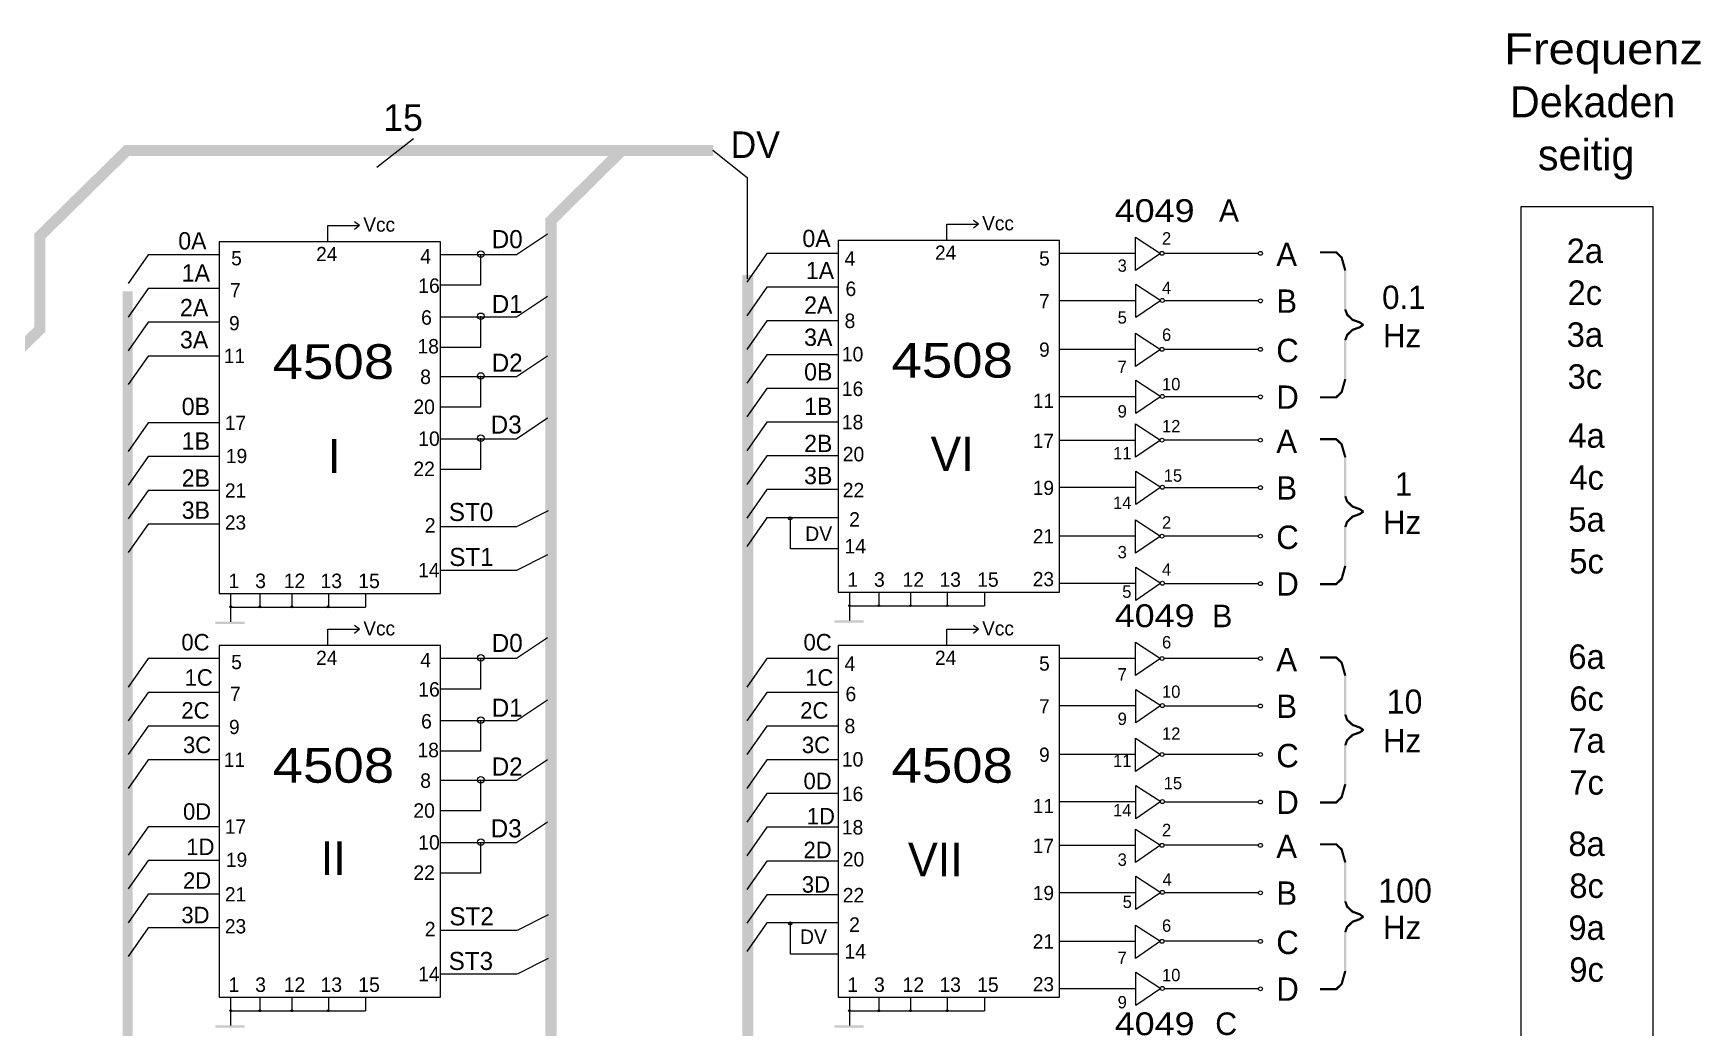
# Model space of a CAD drawing. Extents: x -0.4 to 14.3, y -13.3 to 10.1.
# Drawn here: x 6.78 to 14.29, y 5.64 to 10.12 of the extents above; entities that cross this region are included whole.
import ezdxf
from ezdxf.enums import TextEntityAlignment as Align

# ---------------------------------------------------------------- set-up
doc = ezdxf.new("R2010")
doc.units = 0
doc.layers.get('0').update_dxf_attribs({"linetype": 'CONTINUOUS'})

# ---------------------------------------------------------------- blocks, each defined once
blk = doc.blocks.new('RECTANG')
at = {"color": 0}
for p, q in [((1, 1), (0, 1)), ((0, 1), (0, 0)), ((1, 0), (1, 1)), ((0, 0), (1, 0))]:
    blk.add_line(p, q, dxfattribs=at)

msp = doc.modelspace()

# ---------------------------------------------------------------- linework, layer by layer
at = {"color": 0}
for p, q in [((8.3228, 9.5203), (8.4882, 9.6492)), ((9.8362, 9.5968), (9.991, 9.4729)), ((9.991, 9.4729), (9.991, 9.0172)), ((8.1026, 9.2579), (8.2447, 9.2579)), ((8.1026, 9.1838), (8.1026, 9.2579)), ((8.2447, 9.2579), (8.2221, 9.2741)), ((8.2447, 9.2579), (8.2221, 9.2386)), ((10.891, 9.1898), (10.891, 9.2639)), ((10.891, 9.2639), (11.0331, 9.2639)), ((11.0331, 9.2639), (11.0105, 9.2801)), ((11.0331, 9.2639), (11.0105, 9.2446)), ((8.9521, 9.1265), (9.0911, 9.22)), ((11.7406, 9.2048), (11.8531, 9.1317)), ((11.7406, 9.0545), (11.7406, 9.2048)), ((7.2922, 9.125), (7.2023, 8.9965)), ((7.6113, 9.125), (7.2922, 9.125)), ((8.6103, 9.1265), (8.9524, 9.1265)), ((8.7917, 8.9897), (8.7917, 9.1288)), ((10.0806, 9.1311), (9.9906, 9.0025)), ((10.3997, 9.1311), (10.0806, 9.1311)), ((11.3987, 9.1325), (11.7408, 9.1325)), ((11.8531, 9.1317), (11.7406, 9.0545)), ((11.8688, 9.1331), (12.2942, 9.1331)), ((7.2922, 8.9731), (7.2023, 8.8445)), ((7.6113, 8.9731), (7.2922, 8.9731)), ((8.6116, 8.9897), (8.7917, 8.9897)), ((10.0806, 8.9791), (9.9906, 8.8505)), ((10.3997, 8.9791), (10.0806, 8.9791)), ((11.7424, 8.8423), (11.7424, 8.9926)), ((11.7424, 8.9926), (11.8549, 8.9196)), ((8.9521, 8.8459), (9.0911, 8.9394)), ((11.3987, 8.9195), (11.7419, 8.9195)), ((11.8549, 8.9196), (11.7424, 8.8423)), ((11.8688, 8.919), (12.2942, 8.919)), ((7.2922, 8.8211), (7.2023, 8.6925)), ((7.6113, 8.8211), (7.2922, 8.8211)), ((8.6103, 8.8459), (8.9524, 8.8459)), ((8.7917, 8.7092), (8.7917, 8.8483)), ((10.0806, 8.8271), (9.9906, 8.6985)), ((10.3997, 8.8271), (10.0806, 8.8271)), ((11.7406, 8.6219), (11.7406, 8.7723)), ((11.7406, 8.7723), (11.8531, 8.6992)), ((7.2922, 8.6691), (7.2023, 8.5406)), ((7.6113, 8.6691), (7.2922, 8.6691)), ((8.6116, 8.7092), (8.7917, 8.7092)), ((8.9521, 8.577), (9.0911, 8.6706)), ((10.0806, 8.6752), (9.9906, 8.5466)), ((10.3997, 8.6752), (10.0806, 8.6752)), ((11.3987, 8.7), (11.7408, 8.7)), ((11.8531, 8.6992), (11.7406, 8.6219)), ((11.8688, 8.7006), (12.2942, 8.7006)), ((8.6103, 8.5771), (8.9524, 8.5771)), ((8.7917, 8.4403), (8.7917, 8.5794)), ((10.0806, 8.5232), (9.9906, 8.3946)), ((10.3997, 8.5232), (10.0806, 8.5232)), ((11.7424, 8.5601), (11.8549, 8.487)), ((11.7424, 8.4098), (11.7424, 8.5601)), ((8.6116, 8.4403), (8.7917, 8.4403)), ((11.3987, 8.4869), (11.7419, 8.4869)), ((11.8549, 8.487), (11.7424, 8.4098)), ((11.8688, 8.4865), (12.2942, 8.4865)), ((7.2922, 8.3678), (7.2023, 8.2392)), ((7.6113, 8.3678), (7.2922, 8.3678)), ((8.9521, 8.2965), (9.0911, 8.39)), ((10.0806, 8.3712), (9.9906, 8.2426)), ((10.3997, 8.3712), (10.0806, 8.3712)), ((11.7406, 8.2128), (11.7406, 8.3631)), ((11.7406, 8.3631), (11.8531, 8.29)), ((8.6103, 8.2965), (8.9524, 8.2965)), ((8.7917, 8.1597), (8.7917, 8.2989)), ((11.3987, 8.2908), (11.7408, 8.2908)), ((11.8531, 8.29), (11.7406, 8.2128)), ((11.8688, 8.2914), (12.2942, 8.2914)), ((7.2922, 8.2158), (7.2023, 8.0872)), ((7.6113, 8.2158), (7.2922, 8.2158)), ((10.0806, 8.2192), (9.9906, 8.0907)), ((10.3997, 8.2192), (10.0806, 8.2192)), ((8.6116, 8.1597), (8.7917, 8.1597)), ((11.7424, 8.151), (11.8549, 8.0779)), ((11.7424, 8.0006), (11.7424, 8.151)), ((7.2922, 8.0638), (7.2023, 7.9352)), ((7.6113, 8.0638), (7.2922, 8.0638)), ((10.0806, 8.0673), (9.9906, 7.9387)), ((10.3997, 8.0673), (10.0806, 8.0673)), ((11.3987, 8.0778), (11.7419, 8.0778)), ((11.8549, 8.0779), (11.7424, 8.0006)), ((11.8688, 8.0773), (12.2942, 8.0773)), ((8.9567, 7.9028), (9.0957, 7.9729)), ((7.2922, 7.9119), (7.2023, 7.7833)), ((7.6113, 7.9119), (7.2922, 7.9119)), ((8.6103, 7.9017), (8.9536, 7.9017)), ((10.0806, 7.9403), (9.9906, 7.8117)), ((10.3997, 7.9403), (10.0806, 7.9403)), ((10.187, 7.8001), (10.187, 7.9403)), ((11.7406, 7.9306), (11.8531, 7.8575)), ((11.7406, 7.7803), (11.7406, 7.9306)), ((11.3987, 7.8583), (11.7408, 7.8583)), ((11.8531, 7.8575), (11.7406, 7.7803)), ((11.8688, 7.8589), (12.2942, 7.8589)), ((8.954, 7.7048), (9.0931, 7.775)), ((10.3997, 7.8001), (10.187, 7.8001)), ((8.6103, 7.7048), (8.9536, 7.7048)), ((11.7424, 7.5681), (11.7424, 7.7185)), ((11.7424, 7.7185), (11.8549, 7.6454)), ((7.664, 7.6012), (7.664, 7.5383)), ((7.7961, 7.6012), (7.7961, 7.5383)), ((7.9392, 7.6012), (7.9392, 7.5383)), ((8.1044, 7.6012), (8.1044, 7.5383)), ((8.2723, 7.6012), (8.2723, 7.5383)), ((10.4524, 7.6072), (10.4524, 7.5443)), ((10.5845, 7.6072), (10.5845, 7.5443)), ((10.7276, 7.6072), (10.7276, 7.5443)), ((10.8928, 7.6072), (10.8928, 7.5443)), ((11.0606, 7.6072), (11.0606, 7.5443)), ((11.3987, 7.6453), (11.7419, 7.6453)), ((11.8549, 7.6454), (11.7424, 7.5681)), ((11.8688, 7.6448), (12.2942, 7.6448)), ((7.664, 7.5383), (7.664, 7.4714)), ((7.664, 7.5383), (8.2723, 7.5383)), ((10.4524, 7.5443), (11.0606, 7.5443)), ((10.4524, 7.5443), (10.4524, 7.4774)), ((8.1026, 7.3645), (8.1026, 7.4386)), ((8.1026, 7.4386), (8.2447, 7.4386)), ((8.2447, 7.4386), (8.2221, 7.4547)), ((8.2447, 7.4386), (8.2221, 7.4193)), ((10.891, 7.4386), (11.0331, 7.4386)), ((10.891, 7.3645), (10.891, 7.4386)), ((11.0331, 7.4386), (11.0105, 7.4547)), ((11.0331, 7.4386), (11.0105, 7.4193)), ((8.9521, 7.3071), (9.0911, 7.4006)), ((11.7406, 7.2291), (11.7406, 7.3794)), ((11.7406, 7.3794), (11.8531, 7.3064)), ((7.2922, 7.3057), (7.2023, 7.1771)), ((7.6113, 7.3057), (7.2922, 7.3057)), ((8.6103, 7.3072), (8.9524, 7.3072)), ((8.7917, 7.1704), (8.7917, 7.3095)), ((10.0806, 7.3057), (9.9906, 7.1771)), ((10.3997, 7.3057), (10.0806, 7.3057)), ((11.3987, 7.3072), (11.7408, 7.3072)), ((11.8531, 7.3064), (11.7406, 7.2291)), ((11.8688, 7.3078), (12.2942, 7.3078)), ((7.2922, 7.1537), (7.2023, 7.0252)), ((7.6113, 7.1537), (7.2922, 7.1537)), ((8.6116, 7.1704), (8.7917, 7.1704)), ((10.0806, 7.1537), (9.9906, 7.0252)), ((10.3997, 7.1537), (10.0806, 7.1537)), ((11.7424, 7.1673), (11.8549, 7.0942)), ((11.7424, 7.017), (11.7424, 7.1673)), ((8.9521, 7.0266), (9.0911, 7.1201)), ((11.3987, 7.0941), (11.7419, 7.0941)), ((11.8549, 7.0942), (11.7424, 7.017)), ((11.8688, 7.0936), (12.2942, 7.0936)), ((7.2922, 7.0018), (7.2023, 6.8732)), ((7.6113, 7.0018), (7.2922, 7.0018)), ((8.6103, 7.0266), (8.9524, 7.0266)), ((8.7917, 6.8898), (8.7917, 7.0289)), ((10.0806, 7.0018), (9.9906, 6.8732)), ((10.3997, 7.0018), (10.0806, 7.0018)), ((11.7406, 6.9469), (11.8531, 6.8738)), ((11.7406, 6.7966), (11.7406, 6.9469)), ((7.2922, 6.8498), (7.2023, 6.7212)), ((7.6113, 6.8498), (7.2922, 6.8498)), ((8.6116, 6.8898), (8.7917, 6.8898)), ((8.9521, 6.7577), (9.0911, 6.8512)), ((10.0806, 6.8498), (9.9906, 6.7212)), ((10.3997, 6.8498), (10.0806, 6.8498)), ((11.3987, 6.8746), (11.7408, 6.8746)), ((11.8531, 6.8738), (11.7406, 6.7966)), ((11.8688, 6.8752), (12.2942, 6.8752)), ((8.6103, 6.7577), (8.9524, 6.7577)), ((8.7917, 6.621), (8.7917, 6.7601)), ((10.0806, 6.6978), (9.9906, 6.5693)), ((10.3997, 6.6978), (10.0806, 6.6978)), ((11.7424, 6.5844), (11.7424, 6.7348)), ((11.7424, 6.7348), (11.8549, 6.6617)), ((8.6116, 6.621), (8.7917, 6.621)), ((11.3987, 6.6616), (11.7419, 6.6616)), ((11.8549, 6.6617), (11.7424, 6.5844)), ((11.8688, 6.6611), (12.2942, 6.6611)), ((7.2922, 6.5484), (7.2023, 6.4198)), ((7.6113, 6.5484), (7.2922, 6.5484)), ((8.9521, 6.4772), (9.0911, 6.5707)), ((10.0806, 6.5459), (9.9906, 6.4173)), ((10.3997, 6.5459), (10.0806, 6.5459)), ((11.7406, 6.5378), (11.8531, 6.4647)), ((11.7406, 6.3874), (11.7406, 6.5378)), ((8.6103, 6.4772), (8.9524, 6.4772)), ((8.7917, 6.3404), (8.7917, 6.4795)), ((11.3987, 6.4655), (11.7408, 6.4655)), ((11.8531, 6.4647), (11.7406, 6.3874)), ((11.8688, 6.4661), (12.2942, 6.4661)), ((7.2922, 6.3965), (7.2023, 6.2679)), ((7.6113, 6.3965), (7.2922, 6.3965)), ((10.0806, 6.3939), (9.9906, 6.2653)), ((10.3997, 6.3939), (10.0806, 6.3939)), ((8.6116, 6.3404), (8.7917, 6.3404)), ((11.7424, 6.1753), (11.7424, 6.3256)), ((11.7424, 6.3256), (11.8549, 6.2526)), ((7.2922, 6.2445), (7.2023, 6.1159)), ((7.6113, 6.2445), (7.2922, 6.2445)), ((10.0806, 6.2419), (9.9906, 6.1133)), ((10.3997, 6.2419), (10.0806, 6.2419)), ((11.3987, 6.2524), (11.7419, 6.2524)), ((11.8549, 6.2526), (11.7424, 6.1753)), ((11.8688, 6.252), (12.2942, 6.252)), ((7.2922, 6.0925), (7.2023, 5.9639)), ((7.6113, 6.0925), (7.2922, 6.0925)), ((8.9567, 6.0824), (9.0957, 6.1526)), ((10.0806, 6.115), (9.9906, 5.9864)), ((10.3997, 6.115), (10.0806, 6.115)), ((10.187, 5.9747), (10.187, 6.115)), ((11.7406, 5.9549), (11.7406, 6.1053)), ((11.7406, 6.1053), (11.8531, 6.0322)), ((8.6103, 6.0824), (8.9536, 6.0824)), ((11.3987, 6.033), (11.7408, 6.033)), ((11.8531, 6.0322), (11.7406, 5.9549)), ((11.8688, 6.0336), (12.2942, 6.0336)), ((8.9567, 5.8855), (9.0957, 5.9556)), ((10.3997, 5.9747), (10.187, 5.9747)), ((8.6103, 5.8854), (8.9536, 5.8854)), ((11.7424, 5.8931), (11.8549, 5.82)), ((11.7424, 5.7428), (11.7424, 5.8931)), ((11.3987, 5.8199), (11.7419, 5.8199)), ((11.8549, 5.82), (11.7424, 5.7428)), ((11.8688, 5.8194), (12.2942, 5.8194)), ((7.664, 5.7819), (7.664, 5.7189)), ((7.664, 5.7189), (8.2723, 5.7189)), ((7.664, 5.7189), (7.664, 5.6521)), ((7.7961, 5.7819), (7.7961, 5.7189)), ((7.9392, 5.7819), (7.9392, 5.7189)), ((8.1044, 5.7819), (8.1044, 5.7189)), ((8.2723, 5.7819), (8.2723, 5.7189)), ((10.4524, 5.7819), (10.4524, 5.7189)), ((10.4524, 5.7189), (10.4524, 5.6521)), ((10.4524, 5.7189), (11.0606, 5.7189)), ((10.5845, 5.7819), (10.5845, 5.7189)), ((10.7276, 5.7819), (10.7276, 5.7189)), ((10.8928, 5.7819), (10.8928, 5.7189)), ((11.0606, 5.7819), (11.0606, 5.7189))]:
    msp.add_line(p, q, dxfattribs=at)
for centre, radius in [((8.7917, 9.1288), 0.0147), ((11.8604, 9.1317), 0.00877), ((12.3041, 9.1317), 0.00877), ((11.8622, 8.9196), 0.00877), ((12.3041, 8.9176), 0.00877), ((8.7917, 8.8483), 0.0147), ((11.8604, 8.6992), 0.00877), ((12.3041, 8.6992), 0.00877), ((8.7917, 8.5794), 0.0147), ((11.8622, 8.487), 0.00877), ((12.3041, 8.4851), 0.00877), ((8.7917, 8.2989), 0.0147), ((11.8604, 8.29), 0.00877), ((12.3041, 8.29), 0.00877), ((11.8622, 8.0779), 0.00877), ((12.3041, 8.0759), 0.00877), ((10.1855, 7.9377), 0.00723), ((11.8604, 7.8575), 0.00877), ((12.3041, 7.8575), 0.00877), ((11.8622, 7.6454), 0.00877), ((12.3041, 7.6434), 0.00877), ((7.6643, 7.5388), 0.00437), ((7.7961, 7.5388), 0.00437), ((7.9394, 7.5388), 0.00437), ((8.1039, 7.5388), 0.00437), ((10.4527, 7.544), 0.00357), ((10.5849, 7.544), 0.00357), ((10.7273, 7.544), 0.00357), ((10.8929, 7.544), 0.00357), ((8.7917, 7.3095), 0.0147), ((11.8604, 7.3064), 0.00877), ((12.3041, 7.3064), 0.00877), ((11.8622, 7.0942), 0.00877), ((12.3041, 7.0923), 0.00877), ((8.7917, 7.0289), 0.0147), ((11.8604, 6.8738), 0.00877), ((12.3041, 6.8738), 0.00877), ((8.7917, 6.7601), 0.0147), ((11.8622, 6.6617), 0.00877), ((12.3041, 6.6597), 0.00877), ((8.7917, 6.4795), 0.0147), ((11.8604, 6.4647), 0.00877), ((12.3041, 6.4647), 0.00877), ((11.8622, 6.2526), 0.00877), ((12.3041, 6.2506), 0.00877), ((10.1855, 6.1124), 0.00723), ((11.8604, 6.0322), 0.00877), ((12.3041, 6.0322), 0.00877), ((11.8622, 5.82), 0.00877), ((12.3041, 5.8181), 0.00877), ((7.6643, 5.7195), 0.00437), ((7.7961, 5.7195), 0.00437), ((7.9394, 5.7195), 0.00437), ((8.1039, 5.7195), 0.00437), ((10.4527, 5.7195), 0.00437), ((10.5844, 5.7195), 0.00437), ((10.7278, 5.7195), 0.00437), ((10.8923, 5.7195), 0.00437)]:
    msp.add_circle(centre, radius, dxfattribs=at)
for points in [[(6.7791, 9.2201), (6.8291, 9.1991), (7.1865, 9.6204), (7.207, 9.5704)], [(7.1865, 9.6204), (7.207, 9.5704), (9.8392, 9.6204), (9.8392, 9.5704)], [(9.0826, 9.2902), (9.1326, 9.2693), (9.409, 9.6131), (9.4442, 9.5776)], [(9.0826, 0.5825), (9.1326, 0.5825), (9.0826, 9.2902), (9.1326, 9.2693)], [(6.7791, 8.7992), (6.8291, 8.7783), (6.7791, 9.2201), (6.8291, 9.1991)], [(12.5718, 9.1314), (12.5718, 9.1414), (12.6434, 9.1314), (12.6474, 9.1414)], [(12.6434, 9.1314), (12.6474, 9.1414), (12.6655, 9.1103), (12.6744, 9.1156)], [(12.6655, 9.1103), (12.6744, 9.1156), (12.6813, 9.0538), (12.6913, 9.0552)], [(9.9695, 0.2066), (10.0195, 0.1869), (9.9695, 9.0342), (10.0195, 9.0342)], [(12.6813, 9.0538), (12.6913, 9.0552), (12.6813, 8.8783), (12.6913, 8.88)], [(7.1772, 0.1844), (7.2222, 0.1844), (7.1772, 8.9611), (7.2222, 8.9611)], [(12.6813, 8.8783), (12.6913, 8.88), (12.6901, 8.853), (12.6988, 8.8586)], [(6.4012, 8.428), (6.4217, 8.378), (6.7791, 8.7992), (6.8291, 8.7783)], [(12.6901, 8.853), (12.6988, 8.8586), (12.7163, 8.8281), (12.7217, 8.8368)], [(12.6901, 8.7665), (12.6988, 8.761), (12.7163, 8.7915), (12.7217, 8.7828)], [(12.7163, 8.8281), (12.7217, 8.8368), (12.7494, 8.8163), (12.7541, 8.8252)], [(12.7163, 8.7915), (12.7217, 8.7828), (12.7494, 8.8033), (12.7541, 8.7944)], [(12.7494, 8.8163), (12.7541, 8.8252), (12.7652, 8.805), (12.771, 8.8131)], [(12.7494, 8.8033), (12.7541, 8.7944), (12.7652, 8.8146), (12.771, 8.8065)], [(12.6813, 8.7412), (12.6913, 8.7395), (12.6901, 8.7665), (12.6988, 8.761)], [(12.6813, 8.5657), (12.6913, 8.5643), (12.6813, 8.7412), (12.6913, 8.7395)], [(12.6655, 8.5093), (12.6744, 8.5039), (12.6813, 8.5657), (12.6913, 8.5643)], [(12.6434, 8.4882), (12.6474, 8.4782), (12.6655, 8.5093), (12.6744, 8.5039)], [(12.5718, 8.4882), (12.5718, 8.4782), (12.6434, 8.4882), (12.6474, 8.4782)], [(12.5718, 8.2897), (12.5718, 8.2997), (12.6434, 8.2897), (12.6474, 8.2997)], [(12.6434, 8.2897), (12.6474, 8.2997), (12.6655, 8.2686), (12.6744, 8.274)], [(12.6655, 8.2686), (12.6744, 8.274), (12.6813, 8.2122), (12.6913, 8.2135)], [(12.6813, 8.2122), (12.6913, 8.2135), (12.6813, 8.0367), (12.6913, 8.0384)], [(12.6813, 8.0367), (12.6913, 8.0384), (12.6901, 8.0113), (12.6988, 8.0169)], [(12.6901, 8.0113), (12.6988, 8.0169), (12.7163, 7.9864), (12.7217, 7.9951)], [(12.7163, 7.9864), (12.7217, 7.9951), (12.7494, 7.9746), (12.7541, 7.9835)], [(12.7494, 7.9746), (12.7541, 7.9835), (12.7652, 7.9633), (12.771, 7.9714)], [(12.7494, 7.9616), (12.7541, 7.9527), (12.7652, 7.9729), (12.771, 7.9648)], [(12.6813, 7.8996), (12.6913, 7.8979), (12.6901, 7.9249), (12.6988, 7.9193)], [(12.6813, 7.7241), (12.6913, 7.7227), (12.6813, 7.8996), (12.6913, 7.8979)], [(12.6901, 7.9249), (12.6988, 7.9193), (12.7163, 7.9498), (12.7217, 7.9411)], [(12.7163, 7.9498), (12.7217, 7.9411), (12.7494, 7.9616), (12.7541, 7.9527)], [(12.6434, 7.6465), (12.6474, 7.6365), (12.6655, 7.6676), (12.6744, 7.6622)], [(12.6655, 7.6676), (12.6744, 7.6622), (12.6813, 7.7241), (12.6913, 7.7227)], [(12.5718, 7.6465), (12.5718, 7.6365), (12.6434, 7.6465), (12.6474, 7.6365)], [(7.5952, 7.4725), (7.5952, 7.4625), (7.7273, 7.4725), (7.7273, 7.4625)], [(10.3836, 7.4785), (10.3836, 7.4685), (10.5157, 7.4785), (10.5157, 7.4685)], [(12.5718, 7.306), (12.5718, 7.316), (12.6434, 7.306), (12.6474, 7.316)], [(12.6434, 7.306), (12.6474, 7.316), (12.6655, 7.285), (12.6744, 7.2903)], [(12.6655, 7.285), (12.6744, 7.2903), (12.6813, 7.2285), (12.6913, 7.2299)], [(12.6813, 7.2285), (12.6913, 7.2299), (12.6813, 7.053), (12.6913, 7.0547)], [(12.6813, 7.053), (12.6913, 7.0547), (12.6901, 7.0277), (12.6988, 7.0332)], [(12.6901, 7.0277), (12.6988, 7.0332), (12.7163, 7.0027), (12.7217, 7.0114)], [(12.7163, 7.0027), (12.7217, 7.0114), (12.7494, 6.9909), (12.7541, 6.9999)], [(12.7494, 6.9909), (12.7541, 6.9999), (12.7652, 6.9796), (12.771, 6.9878)], [(12.7494, 6.978), (12.7541, 6.969), (12.7652, 6.9892), (12.771, 6.9811)], [(12.6813, 6.9159), (12.6913, 6.9142), (12.6901, 6.9412), (12.6988, 6.9356)], [(12.6813, 6.7404), (12.6913, 6.739), (12.6813, 6.9159), (12.6913, 6.9142)], [(12.6901, 6.9412), (12.6988, 6.9356), (12.7163, 6.9661), (12.7217, 6.9574)], [(12.7163, 6.9661), (12.7217, 6.9574), (12.7494, 6.978), (12.7541, 6.969)], [(12.6655, 6.6839), (12.6744, 6.6786), (12.6813, 6.7404), (12.6913, 6.739)], [(12.5718, 6.6629), (12.5718, 6.6529), (12.6434, 6.6629), (12.6474, 6.6529)], [(12.6434, 6.6629), (12.6474, 6.6529), (12.6655, 6.6839), (12.6744, 6.6786)], [(12.5718, 6.4643), (12.5718, 6.4743), (12.6434, 6.4643), (12.6474, 6.4743)], [(12.6434, 6.4643), (12.6474, 6.4743), (12.6655, 6.4433), (12.6744, 6.4486)], [(12.6655, 6.4433), (12.6744, 6.4486), (12.6813, 6.3868), (12.6913, 6.3882)], [(12.6813, 6.3868), (12.6913, 6.3882), (12.6813, 6.2113), (12.6913, 6.213)], [(12.6813, 6.2113), (12.6913, 6.213), (12.6901, 6.186), (12.6988, 6.1916)], [(12.6901, 6.186), (12.6988, 6.1916), (12.7163, 6.1611), (12.7217, 6.1698)], [(12.7163, 6.1611), (12.7217, 6.1698), (12.7494, 6.1492), (12.7541, 6.1582)], [(12.6813, 6.0742), (12.6913, 6.0725), (12.6901, 6.0995), (12.6988, 6.094)], [(12.6901, 6.0995), (12.6988, 6.094), (12.7163, 6.1245), (12.7217, 6.1158)], [(12.7163, 6.1245), (12.7217, 6.1158), (12.7494, 6.1363), (12.7541, 6.1273)], [(12.7494, 6.1492), (12.7541, 6.1582), (12.7652, 6.138), (12.771, 6.1461)], [(12.7494, 6.1363), (12.7541, 6.1273), (12.7652, 6.1476), (12.771, 6.1394)], [(12.6813, 5.8987), (12.6913, 5.8973), (12.6813, 6.0742), (12.6913, 6.0725)], [(12.6655, 5.8422), (12.6744, 5.8369), (12.6813, 5.8987), (12.6913, 5.8973)], [(12.5718, 5.8212), (12.5718, 5.8112), (12.6434, 5.8212), (12.6474, 5.8112)], [(12.6434, 5.8212), (12.6474, 5.8112), (12.6655, 5.8422), (12.6744, 5.8369)], [(7.5952, 5.6531), (7.5952, 5.6431), (7.7273, 5.6531), (7.7273, 5.6431)], [(10.3836, 5.6531), (10.3836, 5.6431), (10.5157, 5.6531), (10.5157, 5.6431)]]:
    msp.add_trace(points, dxfattribs=at)

# ---------------------------------------------------------------- block references
for p, xscale, yscale, zscale in [((13.4768, 0.1324), 0.5971524072105332, 9.208844150448234, 0.5971524072105332), ((7.6124, 7.5996), 0.997941928343355, 1.584507042253521, 0.997941928343355), ((10.4008, 7.6056), 0.997941928343355, 1.584507042253521, 0.997941928343355), ((7.6124, 5.7803), 0.997941928343355, 1.584507042253521, 0.997941928343355), ((10.4008, 5.7803), 0.997941928343355, 1.584507042253521, 0.997941928343355)]:
    msp.add_blockref('RECTANG', p, dxfattribs=dict(at, xscale=xscale, yscale=yscale, zscale=zscale))

# ---------------------------------------------------------------- texts
for s, height, p, p2 in [('Frequenz', 0.13934, (13.4024, 9.9837), (14.2981, 9.9837)), ('4049', 0.10284, (11.6474, 9.2729), (12.0073, 9.2729)), ('4508', 0.15643, (7.8534, 8.5659), (8.4009, 8.5659)), ('4508', 0.15643, (10.6417, 8.5719), (11.1892, 8.5719)), ('4049', 0.10284, (11.6474, 7.4476), (12.0073, 7.4476)), ('4508', 0.15643, (7.8534, 6.7466), (8.4009, 6.7466)), ('4508', 0.15643, (10.6417, 6.7466), (11.1892, 6.7466)), ('4049', 0.10284, (11.6474, 5.6091), (12.0073, 5.6091))]:
    msp.add_text(s, height=height, dxfattribs=at).set_placement(p, p2, align=Align.ALIGNED)
for s, height, p in [('Dekaden', 0.13934, (13.428, 9.7448)), ('DV', 0.11978, (9.9167, 9.5614)), ('seitig', 0.13934, (13.5542, 9.506)), ('A', 0.1017, (12.117, 9.2739)), ('Vcc', 0.06421, (8.2618, 9.2295)), ('Vcc', 0.06421, (11.0501, 9.2355)), ('0A', 0.07792, (7.428, 9.1492)), ('D0', 0.0815, (8.8405, 9.1551)), ('0A', 0.07792, (10.2402, 9.1603)), ('24', 0.06421, (10.8379, 9.1026)), ('2', 0.0557, (11.8605, 9.1714)), ('A', 0.1052, (12.3754, 9.0742)), ('24', 0.06421, (8.0495, 9.0966)), ('4', 0.0652, (8.5181, 9.0858)), ('1A', 0.07792, (10.2558, 9.0156)), ('4', 0.0652, (10.4302, 9.0757)), ('1A', 0.07792, (7.4436, 9.0045)), ('16', 0.0652, (8.5094, 8.9538)), ('D1', 0.0815, (8.8405, 8.8631)), ('6', 0.0652, (10.4343, 8.9394)), ('4', 0.0557, (11.8605, 8.9488)), ('B', 0.1052, (12.3754, 8.8638)), ('0.1', 0.10521, (12.8523, 8.8813)), ('2A', 0.07792, (7.4358, 8.8486)), ('6', 0.0652, (8.5222, 8.8103)), ('2A', 0.07792, (10.248, 8.8598)), ('3A', 0.07792, (10.248, 8.715)), ('8', 0.0652, (10.4302, 8.7952)), ('6', 0.0557, (11.8605, 8.7373)), ('Hz', 0.10521, (12.8562, 8.709)), ('3A', 0.07792, (7.4358, 8.7039)), ('18', 0.0652, (8.5056, 8.6806)), ('C', 0.1052, (12.3754, 8.6417)), ('D2', 0.0815, (8.8405, 8.5982)), ('10', 0.0652, (10.4178, 8.645)), ('8', 0.0652, (8.5181, 8.543)), ('0B', 0.07792, (10.248, 8.5592)), ('10', 0.05566, (11.8605, 8.5147)), ('16', 0.0652, (10.4178, 8.4889)), ('D', 0.1052, (12.3754, 8.4313)), ('0B', 0.07792, (7.4436, 8.4033)), ('20', 0.0652, (8.4873, 8.4079)), ('1B', 0.07792, (10.248, 8.4033)), ('D3', 0.0815, (8.8358, 8.3197)), ('18', 0.0652, (10.4178, 8.3388)), ('12', 0.05566, (11.8605, 8.3254)), ('1B', 0.07792, (7.4436, 8.2475)), ('I', 0.152, (8.1019, 8.1427)), ('10', 0.0652, (8.5094, 8.2644)), ('2B', 0.07792, (10.248, 8.2364)), ('A', 0.1052, (12.3754, 8.2325)), ('22', 0.0652, (8.4873, 8.1282)), ('20', 0.0652, (10.4219, 8.1945)), ('2B', 0.07792, (7.4436, 8.0805)), ('3B', 0.07792, (10.248, 8.0917)), ('15', 0.05566, (11.8683, 8.1028)), ('B', 0.1052, (12.3754, 8.0221)), ('1', 0.1052, (12.9096, 8.0396)), ('22', 0.0652, (10.4219, 8.0325)), ('3B', 0.07792, (7.4436, 7.9358)), ('ST0', 0.08152, (8.6473, 7.9259)), ('2', 0.0652, (10.4509, 7.9002)), ('Hz', 0.10521, (12.8562, 7.8673)), ('2', 0.0652, (8.5388, 7.8738)), ('DV', 0.06533, (10.2529, 7.8358)), ('2', 0.0557, (11.8605, 7.8913)), ('C', 0.1052, (12.3754, 7.8)), ('14', 0.0652, (10.4302, 7.7796)), ('ST1', 0.08152, (8.6491, 7.7231)), ('1', 0.0653, (7.6543, 7.6235)), ('3', 0.0653, (7.7746, 7.6235)), ('12', 0.06533, (7.9031, 7.6235)), ('13', 0.06533, (8.069, 7.6235)), ('15', 0.06533, (8.2391, 7.6235)), ('14', 0.0652, (8.5085, 7.6718)), ('1', 0.0653, (10.4426, 7.6295)), ('3', 0.0653, (10.5629, 7.6295)), ('12', 0.06533, (10.6915, 7.6295)), ('13', 0.06533, (10.8574, 7.6295)), ('15', 0.06533, (11.0275, 7.6295)), ('4', 0.0557, (11.8605, 7.6798)), ('D', 0.1052, (12.3754, 7.5896)), ('5', 0.0557, (11.6814, 7.5796)), ('B', 0.1017, (12.0867, 7.4473)), ('Vcc', 0.06421, (8.2618, 7.4102)), ('Vcc', 0.06421, (11.0501, 7.4102)), ('0C', 0.07418, (7.4421, 7.3428)), ('D0', 0.0815, (8.8405, 7.3358)), ('0C', 0.07418, (10.2453, 7.3428)), ('6', 0.0557, (11.8605, 7.3518)), ('24', 0.06421, (8.0495, 7.2773)), ('4', 0.0652, (8.5181, 7.2664)), ('4', 0.0652, (10.4302, 7.2504)), ('24', 0.06421, (10.8379, 7.2773)), ('A', 0.1052, (12.3754, 7.2489)), ('1C', 0.07418, (7.4569, 7.1838)), ('1C', 0.07418, (10.2527, 7.1838)), ('16', 0.0652, (8.5094, 7.1345)), ('6', 0.0652, (10.4343, 7.1141)), ('10', 0.05566, (11.8605, 7.1292)), ('B', 0.1052, (12.3754, 7.0384)), ('10', 0.10817, (12.873, 7.0582)), ('2C', 0.07418, (7.4421, 7.0355)), ('D1', 0.0815, (8.8405, 7.0437)), ('2C', 0.07418, (10.2305, 7.0355)), ('6', 0.0652, (8.5222, 6.991)), ('8', 0.0652, (10.4302, 6.9698)), ('12', 0.05566, (11.8605, 6.9399)), ('Hz', 0.10521, (12.8562, 6.8836)), ('3C', 0.07418, (7.4495, 6.88)), ('18', 0.0652, (8.5056, 6.8613)), ('3C', 0.07418, (10.2379, 6.88)), ('C', 0.1052, (12.3754, 6.8163)), ('D2', 0.0815, (8.8405, 6.7789)), ('10', 0.0652, (10.4178, 6.8197)), ('8', 0.0652, (8.5181, 6.7237)), ('0D', 0.07418, (10.2453, 6.7176)), ('15', 0.05566, (11.8683, 6.7173)), ('16', 0.0652, (10.4178, 6.6636)), ('D', 0.1052, (12.3754, 6.6059)), ('0D', 0.07418, (7.4495, 6.5798)), ('20', 0.0652, (8.4873, 6.5886)), ('1D', 0.07418, (10.2601, 6.5586)), ('D3', 0.0815, (8.8358, 6.5004)), ('18', 0.0652, (10.4178, 6.5134)), ('2', 0.0557, (11.8605, 6.5058)), ('1D', 0.07418, (7.4643, 6.4208)), ('10', 0.0652, (8.5094, 6.4451)), ('2D', 0.07418, (10.2453, 6.4067)), ('VII', 0.15108, (10.7157, 6.3253)), ('A', 0.1052, (12.3754, 6.4072)), ('20', 0.0652, (10.4219, 6.3692)), ('2D', 0.07418, (7.4495, 6.2689)), ('22', 0.0652, (8.4873, 6.3089)), ('3D', 0.07418, (10.2379, 6.2513)), ('4', 0.0557, (11.8626, 6.2824)), ('100', 0.10817, (12.8351, 6.2064)), ('22', 0.0652, (10.4219, 6.2072)), ('5', 0.0557, (11.6834, 6.1822)), ('B', 0.1052, (12.3754, 6.1968)), ('3D', 0.07418, (7.4421, 6.1135)), ('ST2', 0.08152, (8.6497, 6.104)), ('2', 0.0652, (8.5388, 6.0544)), ('DV', 0.06533, (10.2294, 6.02)), ('2', 0.0652, (10.4509, 6.0748)), ('6', 0.0557, (11.8605, 6.075)), ('Hz', 0.10521, (12.8562, 6.042)), ('14', 0.0652, (10.4302, 5.9543)), ('C', 0.1052, (12.3754, 5.9747)), ('ST3', 0.08152, (8.6466, 5.903)), ('1', 0.0653, (7.6543, 5.8041)), ('3', 0.0653, (7.7746, 5.8041)), ('12', 0.06533, (7.9031, 5.8041)), ('13', 0.06533, (8.069, 5.8041)), ('15', 0.06533, (8.2391, 5.8041)), ('14', 0.0652, (8.5085, 5.8524)), ('1', 0.0653, (10.4426, 5.8041)), ('3', 0.0653, (10.5629, 5.8041)), ('12', 0.06533, (10.6915, 5.8041)), ('13', 0.06533, (10.8574, 5.8041)), ('15', 0.06533, (11.0275, 5.8041)), ('10', 0.05566, (11.8605, 5.8523)), ('D', 0.1052, (12.3754, 5.7642)), ('C', 0.1017, (12.1005, 5.6099))]:
    msp.add_text(s, height=height, dxfattribs=at).set_placement(p)
for s, height, p in [('15', 0.11978, (8.441, 9.6837)), ('2a', 0.11017, (13.7659, 9.0883)), ('5', 0.0642, (7.6905, 9.0779)), ('5', 0.0642, (11.3307, 9.0769)), ('3', 0.0557, (11.6814, 9.049)), ('7', 0.0642, (7.6856, 8.9339)), ('7', 0.0642, (11.3307, 8.8843)), ('2c', 0.11017, (13.7659, 8.8995)), ('5', 0.0557, (11.6814, 8.8152)), ('9', 0.0642, (7.6807, 8.7852)), ('3a', 0.11017, (13.7659, 8.7106)), ('9', 0.0642, (11.3307, 8.666)), ('11', 0.06421, (7.6811, 8.6375)), ('7', 0.0557, (11.6814, 8.5926)), ('3c', 0.11017, (13.7659, 8.5218)), ('11', 0.06421, (11.3262, 8.4348)), ('9', 0.0557, (11.6814, 8.3922)), ('17', 0.06421, (7.686, 8.3361)), ('4a', 0.11017, (13.7736, 8.2558)), ('VI', 0.15411, (10.9155, 8.1511)), ('17', 0.06421, (11.3262, 8.255)), ('19', 0.06421, (7.6908, 8.1868)), ('11', 0.05566, (11.6814, 8.203)), ('4c', 0.11017, (13.7736, 8.0669)), ('21', 0.06421, (7.686, 8.0311)), ('19', 0.06421, (11.3262, 8.0431)), ('14', 0.05566, (11.6814, 7.9803)), ('5a', 0.11017, (13.7736, 7.878)), ('23', 0.06421, (7.686, 7.8871)), ('21', 0.06421, (11.3262, 7.8248)), ('3', 0.0557, (11.6814, 7.7577)), ('5c', 0.11017, (13.7736, 7.6892)), ('23', 0.06421, (11.3262, 7.6321)), ('6a', 0.11017, (13.7736, 7.2595)), ('5', 0.0642, (7.6905, 7.2585)), ('5', 0.0642, (11.3307, 7.2516)), ('7', 0.0557, (11.6814, 7.2071)), ('7', 0.0642, (7.6856, 7.1146)), ('6c', 0.11017, (13.7736, 7.0706)), ('7', 0.0642, (11.3307, 7.0589)), ('9', 0.0557, (11.6814, 7.0067)), ('9', 0.0642, (7.6807, 6.9658)), ('7a', 0.11017, (13.7736, 6.8818)), ('11', 0.06421, (7.6811, 6.8181)), ('9', 0.0642, (11.3307, 6.8406)), ('11', 0.05566, (11.6814, 6.8175)), ('7c', 0.11017, (13.7736, 6.6929)), ('11', 0.06421, (11.3262, 6.6095)), ('14', 0.05566, (11.6814, 6.5948)), ('17', 0.06421, (7.686, 6.5168)), ('II', 0.15197, (8.1264, 6.3308)), ('17', 0.06421, (11.3262, 6.4297)), ('8a', 0.11017, (13.7736, 6.4164)), ('19', 0.06421, (7.6908, 6.3675)), ('3', 0.0557, (11.6814, 6.3722)), ('8c', 0.11017, (13.7736, 6.2275)), ('21', 0.06421, (7.686, 6.2118)), ('19', 0.06421, (11.3262, 6.2178)), ('23', 0.06421, (7.686, 6.0678)), ('9a', 0.11017, (13.7736, 6.0386)), ('21', 0.06421, (11.3262, 5.9994)), ('7', 0.0557, (11.6814, 5.9303)), ('9c', 0.11017, (13.7736, 5.8498)), ('23', 0.06421, (11.3262, 5.8068)), ('9', 0.0557, (11.6814, 5.7299))]:
    msp.add_text(s, height=height, dxfattribs=at).set_placement(p, align=Align.CENTER)

doc.saveas('drawing.dxf')
